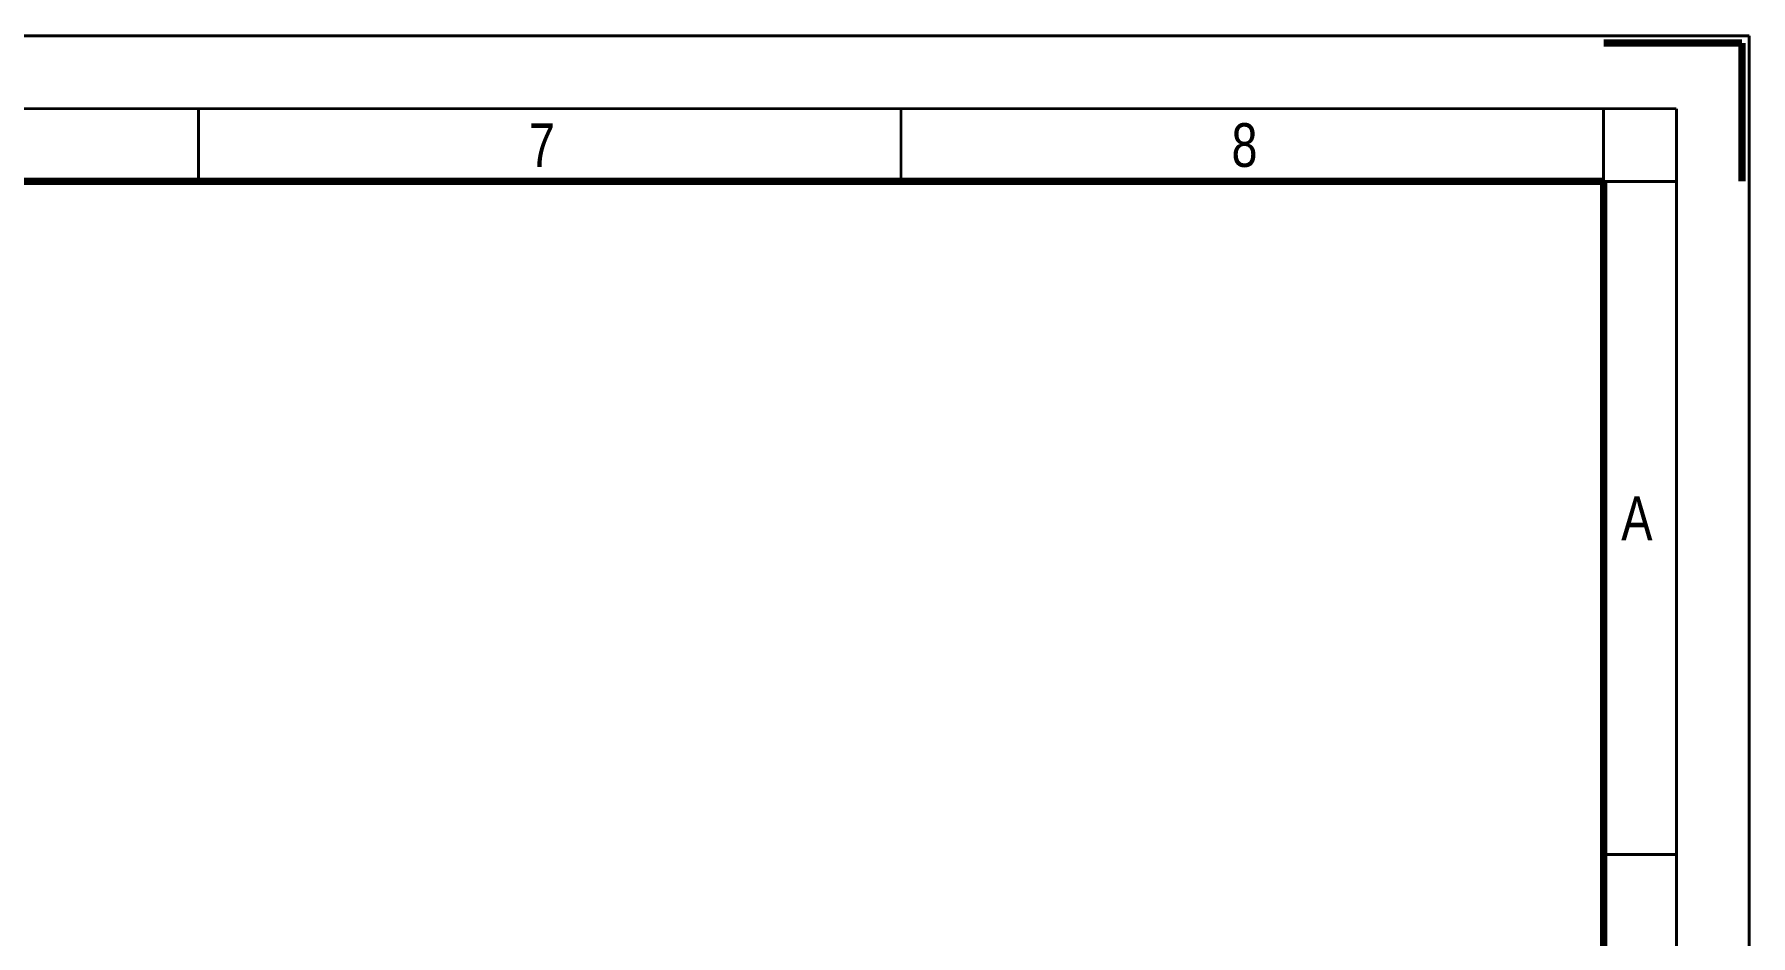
# Model space of a CAD drawing. Header units: millimetres. Extents: x 0 to 420, y 0 to 297.
# Drawn here: x 302.2 to 420.1, y 235.2 to 297.1 of the extents above; entities that cross this region are included whole.
import ezdxf

# ---------------------------------------------------------------- set-up
doc = ezdxf.new("R2010")
doc.units = ezdxf.units.MM
doc.header["$LTSCALE"] = 23.1
doc.layers.get('0').update_dxf_attribs({"linetype": 'CONTINUOUS'})
doc.styles.get("Standard").update_dxf_attribs({"font": 'txt', "width": 0.8})

msp = doc.modelspace()

# ---------------------------------------------------------------- linework, layer by layer
at = {"color": 7, "linetype": 'CONTINUOUS'}
for points, const_width in [([(420, 297), (0, 297)], 0.199), ([(420, 0), (420, 297)], 0.199), ([(419.5, 296.5), (410, 296.5)], 0.5), ([(419.5, 287), (419.5, 296.5)], 0.5), ([(415, 292), (5, 292)], 0.199), ([(313.5, 287), (313.5, 292)], 0.199), ([(361.75, 287), (361.75, 292)], 0.199), ([(410, 287), (410, 292)], 0.199), ([(415, 5), (415, 292)], 0.199), ([(410, 287), (24, 287)], 0.499), ([(410, 10), (410, 287)], 0.499), ([(415, 287), (410, 287)], 0.199), ([(415, 240.8), (410, 240.8)], 0.199)]:
    msp.add_lwpolyline(points, dxfattribs=dict(at, const_width=const_width))

# ---------------------------------------------------------------- texts
at = {"color": 7, "linetype": 'CONTINUOUS', "char_height": 3, "width": 2.4, "attachment_point": 1, "line_spacing_factor": 0.9}
for s, insert in [('7', (336.1964, 291)), ('8', (384.4464, 291)), ('A', (411.2143, 265.375))]:
    msp.add_mtext(s, dxfattribs=dict(at, insert=insert))

doc.saveas('drawing.dxf')
